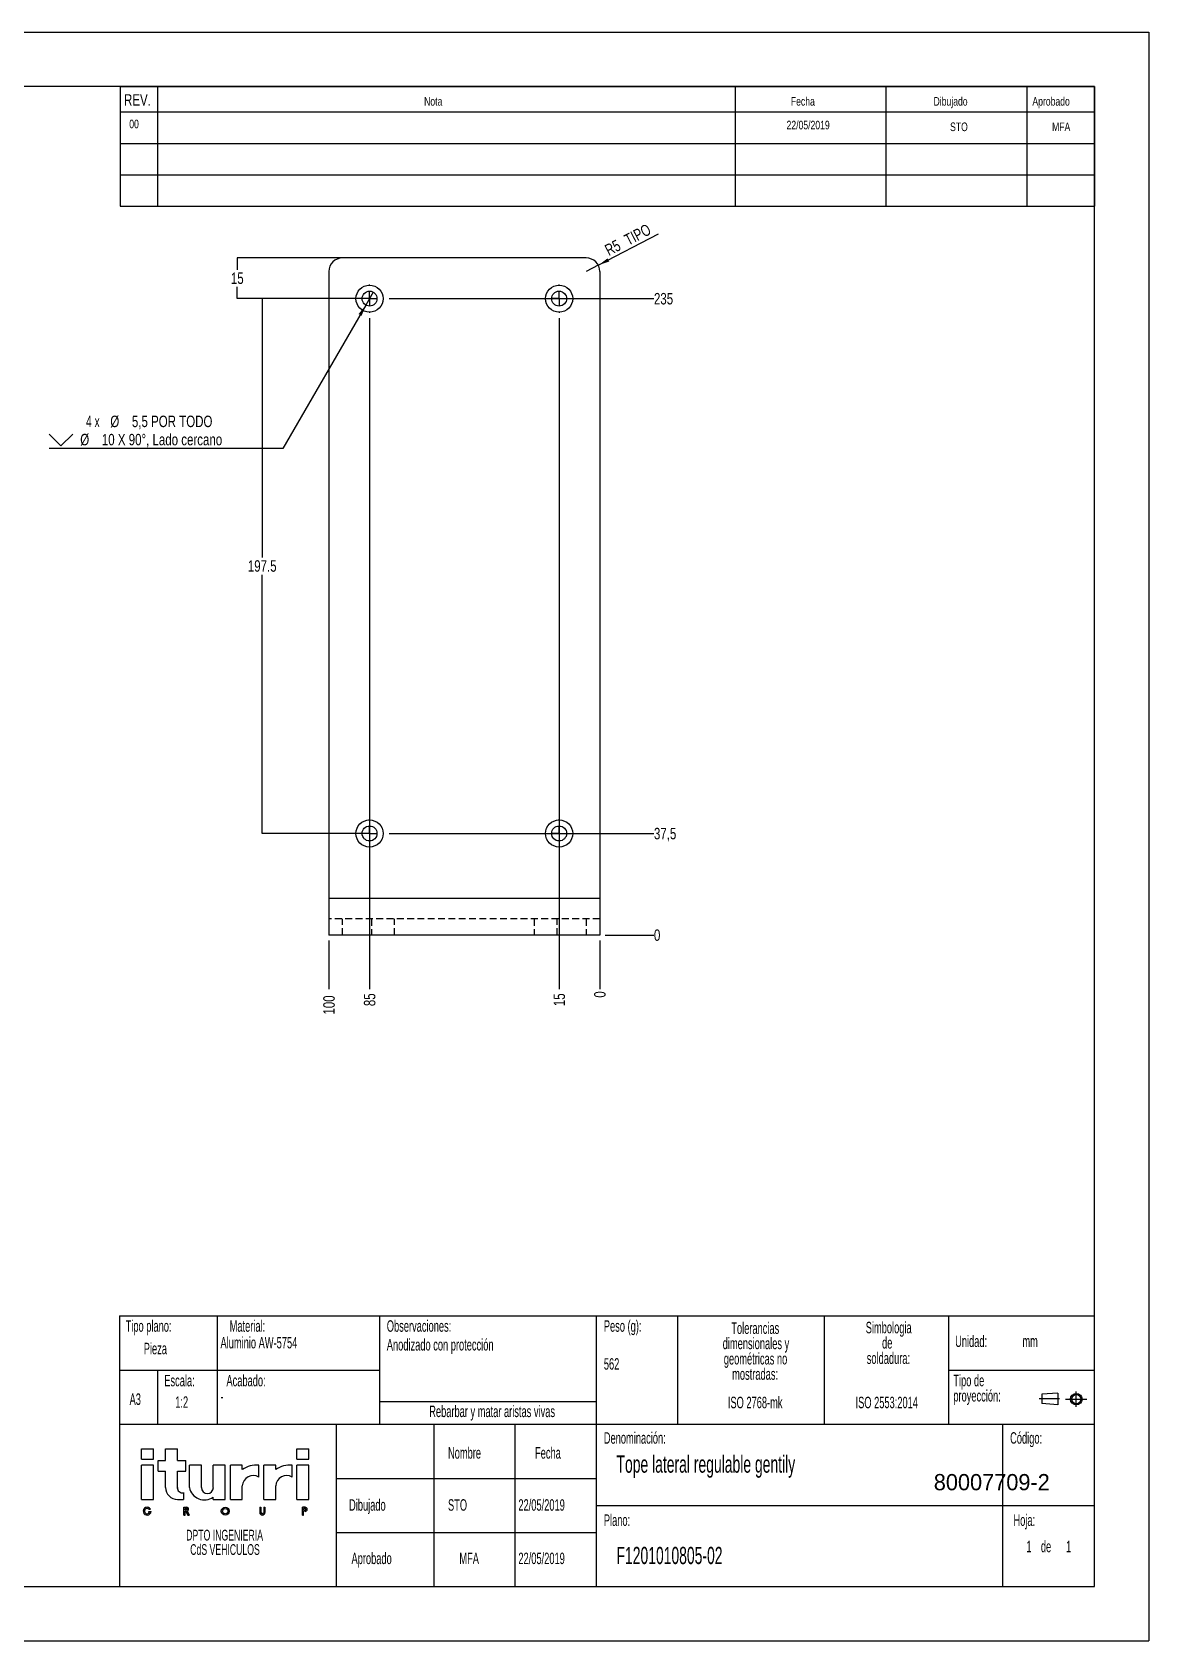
# Model space of a CAD drawing. Extents: x 0 to 975, y 0 to 530.
# Drawn here: x 213.9 to 420, y 0 to 297 of the extents above; entities that cross this region are included whole.
import ezdxf

# ---------------------------------------------------------------- set-up
doc = ezdxf.new("R2010")
doc.units = 0
doc.header["$PDSIZE"] = -1
for name, pattern in [('SLD-CENTRADA-TRAZOS-LARGOS', [19.05, 15.24, -1.27, 1.27, -1.27]), ('SLD-CONTINUA', [0]), ('SLD-DISCONTINUA', [1.905, 1.27, -0.635])]:
    doc.linetypes.add(name, pattern=pattern)
doc.layers.get('0').update_dxf_attribs({"linetype": 'CONTINUOUS'})
doc.layers.get('Defpoints').update_dxf_attribs({"linetype": 'CONTINUOUS'})
doc.layers.add('FORMATO', color=7, linetype='SLD-CONTINUA')
doc.layers.add('SLD-0', color=179, linetype='SLD-CONTINUA')
doc.styles.add('SLDTEXTSTYLE0', font='TXT', dxfattribs={"width": 0.605})
doc.styles.add('SLDTEXTSTYLE1', font='TXT', dxfattribs={"width": 0.75})
doc.styles.add('SLDTEXTSTYLE2', font='TXT', dxfattribs={"width": 0.666667})
doc.dimstyles.new('SLDDIMSTYLE0', dxfattribs={"dimtxt": 2.116667, "dimasz": 2.116667, "dimexe": 0, "dimexo": 0.0625, "dimgap": 0.529167, "dimtad": 0, "dimtih": 1, "dimtoh": 1, "dimdec": 0, "dimlfac": 2, "dimrnd": 1e-09, "dimdsep": 46, "dimtxsty": 'SLDTEXTSTYLE1', "dimblk1": 'NONE', "dimblk2": 'NONE', "dimsah": 1, "dimcen": 0.09, "dimadec": 0, "dimazin": 0, "dimtfac": 1, "dimtdec": 0, "dimtofl": 0, "dimtmove": 0, "dimatfit": 3, "dimldrblk": 'NONE', "dimfxl": 0, "dimtolj": 1, "dimtzin": 12, "dimarcsym": 0})
doc.dimstyles.new('SLDDIMSTYLE1', dxfattribs={"dimtxt": 2.116667, "dimasz": 2.116667, "dimexe": 0, "dimexo": 0.0625, "dimgap": 0.529167, "dimtad": 0, "dimtih": 1, "dimtoh": 1, "dimdec": 1, "dimlfac": 2, "dimrnd": 1e-09, "dimzin": 12, "dimdsep": 46, "dimtxsty": 'SLDTEXTSTYLE1', "dimblk1": 'NONE', "dimblk2": 'NONE', "dimsah": 1, "dimcen": 0.09, "dimadec": 0, "dimazin": 0, "dimtfac": 1, "dimtdec": 1, "dimtofl": 0, "dimtmove": 0, "dimatfit": 3, "dimldrblk": 'NONE', "dimfxl": 0, "dimtolj": 1, "dimtzin": 12, "dimarcsym": 0})
doc.dimstyles.new('SLDDIMSTYLE3', dxfattribs={"dimtxt": 2.116667, "dimasz": 2.116667, "dimexe": 0, "dimexo": 0.0625, "dimgap": 0.529167, "dimtad": 0, "dimtih": 1, "dimtoh": 1, "dimdec": 1, "dimlfac": 2, "dimrnd": 1e-09, "dimzin": 12, "dimdsep": 46, "dimtxsty": 'SLDTEXTSTYLE1', "dimblk1": 'NONE', "dimsah": 1, "dimcen": 0, "dimadec": 0, "dimazin": 0, "dimtfac": 1, "dimtdec": 1, "dimtmove": 0, "dimatfit": 3, "dimldrblk": 'NONE', "dimfxl": 0, "dimtolj": 1, "dimtzin": 12, "dimarcsym": 0})
doc.dimstyles.new('SLDDIMSTYLE4', dxfattribs={"dimtxt": 2.116667, "dimasz": 2.116667, "dimexe": 0, "dimexo": 0.0625, "dimgap": 0.529167, "dimtad": 1, "dimdec": 1, "dimlfac": 2, "dimrnd": 1e-09, "dimzin": 12, "dimdsep": 46, "dimtxsty": 'SLDTEXTSTYLE1', "dimsah": 1, "dimcen": 0, "dimadec": 0, "dimazin": 0, "dimtfac": 1, "dimtdec": 1, "dimtofl": 0, "dimtmove": 0, "dimatfit": 3, "dimfxl": 0, "dimtolj": 1, "dimtzin": 12, "dimarcsym": 0})

# ---------------------------------------------------------------- blocks, each defined once
blk = doc.blocks.new('BLOQUE3')
at = {"color": 7, "linetype": 'SLD-CENTRADA-TRAZOS-LARGOS'}
for p, q in [((400.52, 128.85), (400.52, 131.19)), ((397.92, 130.06), (394.8, 130.06)), ((398.88, 130.02), (402.16, 130.02))]:
    blk.add_line(p, q, dxfattribs=at)
at = {"color": 7, "linetype": 'SLD-CONTINUA'}
for p, q in [((397.68, 130.95), (395.23, 130.77)), ((395.23, 130.77), (395.23, 129.34)), ((397.68, 129.16), (395.23, 129.34)), ((397.68, 130.95), (397.68, 129.16))]:
    blk.add_line(p, q, dxfattribs=at)
for radius in [0.892, 0.713]:
    blk.add_circle((400.52, 130.02), radius, dxfattribs=at)
blk = doc.blocks.new('SW_NOTE_0')
at = {"color": 0, "linetype": 'Continuous', "char_height": 1.3229, "attachment_point": 2, "style": 'SLDTEXTSTYLE0'}
for s, insert in [('DPTO INGENIERIA', (7.83, 1.71)), ('CdS VEHICULOS', (7.88, -0.06))]:
    blk.add_mtext(s, dxfattribs=dict(at, insert=insert))
blk = doc.blocks.new('BLOQUE1')
at = {"layer": 'SLD-0'}
for p, q in [((0, 13.93), (1.47, 13.93)), ((0, 12.64), (0, 13.93)), ((1.47, 12.64), (1.47, 13.93)), ((2.94, 12.46), (2.94, 13.93)), ((2.94, 13.93), (4.41, 13.93)), ((4.41, 12.46), (4.41, 13.93)), ((19.1, 13.93), (20.57, 13.93)), ((19.1, 12.64), (19.1, 13.93)), ((20.57, 12.64), (20.57, 13.93)), ((0, 12.64), (1.47, 12.64)), ((0, 7.68), (0, 11.91)), ((1.47, 11.91), (0, 11.91)), ((1.47, 7.68), (1.47, 11.91)), ((2.02, 12.46), (2.94, 12.46)), ((2.02, 11.17), (2.02, 12.46)), ((4.41, 12.46), (5.45, 12.46)), ((5.45, 11.17), (5.45, 12.46)), ((5.88, 9.15), (5.88, 11.91)), ((7.35, 11.91), (5.88, 11.91)), ((7.35, 9.15), (7.35, 11.91)), ((10.29, 11.91), (8.82, 11.91)), ((8.82, 9.15), (8.82, 11.91)), ((10.29, 7.68), (10.29, 11.91)), ((10.92, 7.68), (10.92, 11.91)), ((12.39, 11.91), (10.92, 11.91)), ((12.39, 11.35), (12.39, 11.91)), ((14.41, 10.44), (14.41, 11.91)), ((15.04, 7.68), (15.04, 11.91)), ((16.51, 11.91), (15.04, 11.91)), ((16.51, 11.35), (16.51, 11.91)), ((18.53, 10.44), (18.53, 11.91)), ((19.1, 12.64), (20.57, 12.64)), ((19.1, 7.68), (19.1, 11.91)), ((20.57, 11.91), (19.1, 11.91)), ((20.57, 7.68), (20.57, 11.91)), ((2.02, 11.17), (2.94, 11.17)), ((2.94, 9.15), (2.94, 11.17)), ((4.41, 11.17), (5.45, 11.17)), ((4.41, 9.03), (4.41, 11.17)), ((8.82, 7.68), (8.82, 7.95)), ((12.39, 7.68), (12.39, 9.36)), ((16.51, 7.68), (16.51, 9.36)), ((0.88, 6.21), (1.16, 6.21)), ((0.88, 6.06), (0.88, 6.21)), ((0.88, 6.06), (0.96, 6.06)), ((0.9, 6.49), (1.1, 6.49)), ((5.19, 5.76), (5.19, 6.72)), ((5.19, 6.72), (5.55, 6.72)), ((5.35, 6.41), (5.35, 6.57)), ((5.35, 6.57), (5.55, 6.57)), ((5.35, 6.41), (5.55, 6.41)), ((5.35, 6.26), (5.41, 6.26)), ((5.35, 5.76), (5.35, 6.26)), ((5.41, 6.26), (5.69, 5.76)), ((5.59, 6.26), (5.87, 5.76)), ((14.53, 6.72), (14.53, 6.08)), ((14.53, 6.72), (14.68, 6.72)), ((14.68, 6.72), (14.68, 6.08)), ((15.02, 6.72), (15.02, 6.08)), ((15.02, 6.72), (15.17, 6.72)), ((15.17, 6.72), (15.17, 6.08)), ((20.12, 6.72), (19.78, 6.72)), ((19.78, 5.76), (19.78, 6.72)), ((19.78, 5.76), (19.78, 6.72)), ((19.94, 6.37), (19.94, 6.57)), ((20.12, 6.57), (19.94, 6.57)), ((20.12, 6.37), (19.94, 6.37)), ((20.12, 6.22), (19.94, 6.22)), ((19.94, 5.76), (19.94, 6.22)), ((5.19, 5.76), (5.35, 5.76)), ((5.69, 5.76), (5.87, 5.76)), ((19.78, 5.76), (19.94, 5.76))]:
    blk.add_line(p, q, dxfattribs=at)
at = {"layer": 'SLD-0', "linetype": 'SLD-CONTINUA'}
for p, q in [((5.15, 8.52), (5.15, 7.68)), ((0, 7.68), (1.47, 7.68)), ((4.41, 7.68), (5.15, 7.68)), ((8.82, 7.68), (10.29, 7.68)), ((10.92, 7.68), (12.39, 7.68)), ((15.04, 7.68), (16.51, 7.68)), ((19.1, 7.68), (20.57, 7.68))]:
    blk.add_line(p, q, dxfattribs=at)
at = {"layer": 'SLD-0'}
for radius in [0.482, 0.328]:
    blk.add_circle((10.29, 6.24), radius, dxfattribs=at)
at = {"layer": 'SLD-0', "linetype": 'SLD-CONTINUA'}
for centre, radius, start, end in [((14.17, 8.86), 3.06, 85.3992, 125.479), ((18.29, 8.86), 3.06, 85.3992, 125.479), ((13.73, 9.29), 1.34, 59.3496, 176.82), ((17.85, 9.29), 1.34, 59.3496, 176.82)]:
    blk.add_arc(centre, radius, start, end, dxfattribs=at)
at = {"layer": 'SLD-0'}
for centre, radius, start, end in [((4.41, 9.15), 1.47, 180, 270), ((5, 9.09), 0.593, 174.1878, 284.1512), ((7.74, 9.52), 1.9, 191.0739, 304.4906), ((8.09, 9.15), 0.735, 180, 0), ((0.68, 6.24), 0.482, 30.8678, 356.7364), ((0.68, 6.24), 0.328, 48.9815, 326.3369), ((5.55, 6.49), 0.233, 278.4773, 90), ((5.55, 6.49), 0.0787, 270, 90), ((14.85, 6.08), 0.322, 180, 0), ((14.85, 6.08), 0.167, 180, 0), ((20.12, 6.47), 0.253, 270, 90), ((20.12, 6.47), 0.0982, 270, 90)]:
    blk.add_arc(centre, radius, start, end, dxfattribs=at)
at = {"color": 7, "linetype": 'Continuous'}
blk.add_blockref('SW_NOTE_0', (2.38, 2.24), dxfattribs=at)
blk = doc.blocks.new('SW_NOTE_1')
at = {"layer": 'SLD-0', "color": 0, "attachment_point": 2, "style": 'SLDTEXTSTYLE0'}
for s, insert, char_height in [('dimensionales y', (7.54, -0.09), 2.1167), ('Tolerancias', (7.41, 2.73), 2.1167), ('geométricas no', (7.46, -2.92), 2.1167), ('mostradas:', (7.38, -5.74), 2.117)]:
    blk.add_mtext(s, dxfattribs=dict(at, insert=insert, char_height=char_height))
blk = doc.blocks.new('SW_NOTE_2')
at = {"layer": 'SLD-0', "color": 0, "attachment_point": 1, "style": 'SLDTEXTSTYLE0'}
for s, insert, char_height in [('Tipo de', (0, 2.73), 2.117), ('proyección:', (0, -0.09), 2.1167)]:
    blk.add_mtext(s, dxfattribs=dict(at, insert=insert, char_height=char_height))
blk = doc.blocks.new('SW_NOTE_3')
at = {"layer": 'SLD-0', "color": 0, "char_height": 2.117, "attachment_point": 2, "style": 'SLDTEXTSTYLE0'}
for s, insert in [('Simbologia', (7.11, 2.73)), ('de', (6.84, -0.09)), ('soldadura:', (7.06, -2.92))]:
    blk.add_mtext(s, dxfattribs=dict(at, insert=insert))
blk = doc.blocks.new('SW_NOTE_5')
at = {"layer": 'SLD-0', "color": 0, "attachment_point": 2, "style": 'SLDTEXTSTYLE0'}
for s, insert, char_height in [('dimensionales y', (7.54, -0.09), 2.1167), ('Tolerancias', (7.41, 2.73), 2.1167), ('geométricas no', (7.46, -2.92), 2.1167), ('mostradas:', (7.38, -5.74), 2.117)]:
    blk.add_mtext(s, dxfattribs=dict(at, insert=insert, char_height=char_height))
blk = doc.blocks.new('SW_NOTE_6')
at = {"layer": 'SLD-0', "color": 0, "attachment_point": 1, "style": 'SLDTEXTSTYLE0'}
for s, insert, char_height in [('Tipo de', (0, 2.73), 2.117), ('proyección:', (0, -0.09), 2.1167)]:
    blk.add_mtext(s, dxfattribs=dict(at, insert=insert, char_height=char_height))
blk = doc.blocks.new('SW_NOTE_7')
at = {"layer": 'SLD-0', "color": 0, "char_height": 2.117, "attachment_point": 2, "style": 'SLDTEXTSTYLE0'}
for s, insert in [('Simbologia', (7.11, 2.73)), ('de', (6.84, -0.09)), ('soldadura:', (7.06, -2.92))]:
    blk.add_mtext(s, dxfattribs=dict(at, insert=insert))
blk = doc.blocks.new('_D_4')
at = {"layer": 'FORMATO', "color": 7}
blk.add_line((319.65, 130.31), (328.65, 130.31), dxfattribs=at)
at = {"layer": 'FORMATO', "color": 7, "insert": (328.65, 131.35), "char_height": 2.12, "attachment_point": 1, "style": 'SLDTEXTSTYLE1'}
blk.add_mtext('0', dxfattribs=at)
blk = doc.blocks.new('_NONE')
blk = doc.blocks.new('_D_5')
at = {"layer": 'FORMATO', "color": 7}
blk.add_line((279.78, 149.06), (328.65, 149.06), dxfattribs=at)
at = {"layer": 'FORMATO', "color": 7, "insert": (328.65, 150.1), "char_height": 2.117, "attachment_point": 1, "style": 'SLDTEXTSTYLE1'}
blk.add_mtext('37,5', dxfattribs=at)
blk = doc.blocks.new('_D_6')
at = {"layer": 'FORMATO', "color": 7}
blk.add_line((279.78, 247.81), (328.65, 247.81), dxfattribs=at)
at = {"layer": 'FORMATO', "color": 7, "insert": (328.65, 248.85), "char_height": 2.117, "attachment_point": 1, "style": 'SLDTEXTSTYLE1'}
blk.add_mtext('235', dxfattribs=at)
blk = doc.blocks.new('_D_7')
at = {"layer": 'FORMATO', "color": 7}
blk.add_line((318.65, 129.31), (318.65, 120.31), dxfattribs=at)
at = {"layer": 'FORMATO', "color": 7, "insert": (317.61, 118.74), "char_height": 2.12, "attachment_point": 1, "rotation": 90, "style": 'SLDTEXTSTYLE1'}
blk.add_mtext('0', dxfattribs=at)
blk = doc.blocks.new('_D_8')
at = {"layer": 'FORMATO', "color": 7}
blk.add_line((311.15, 244.18), (311.15, 120.31), dxfattribs=at)
at = {"layer": 'FORMATO', "color": 7, "insert": (310.11, 117.18), "char_height": 2.117, "attachment_point": 1, "rotation": 90, "style": 'SLDTEXTSTYLE1'}
blk.add_mtext('15', dxfattribs=at)
blk = doc.blocks.new('_D_9')
at = {"layer": 'FORMATO', "color": 7}
blk.add_line((276.15, 244.18), (276.15, 120.31), dxfattribs=at)
at = {"layer": 'FORMATO', "color": 7, "insert": (275.11, 117.18), "char_height": 2.117, "attachment_point": 1, "rotation": 90, "style": 'SLDTEXTSTYLE1'}
blk.add_mtext('85', dxfattribs=at)
blk = doc.blocks.new('_D_10')
at = {"layer": 'FORMATO', "color": 7}
blk.add_line((268.65, 129.31), (268.65, 120.31), dxfattribs=at)
at = {"layer": 'FORMATO', "color": 7, "insert": (267.61, 115.62), "char_height": 2.117, "attachment_point": 1, "rotation": 90, "style": 'SLDTEXTSTYLE1'}
blk.add_mtext('100', dxfattribs=at)
blk = doc.blocks.new('SW_SYMBOL_HOLE_SINK')
at = {"layer": 'FORMATO', "color": 0}
for p, q in [((0, 875), (800, 75)), ((800, 75), (1600, 875))]:
    blk.add_line(p, q, dxfattribs=at)
blk = doc.blocks.new('_D_11')
at = {"layer": 'FORMATO'}
for p, q in [((275.46, 246.62), (260.16, 220.11)), ((276.84, 249), (275.46, 246.62)), ((260.16, 220.11), (217.03, 220.11))]:
    blk.add_line(p, q, dxfattribs=at)
blk.add_solid([(275.46, 246.62), (274.12, 244.95), (274.69, 244.62)], dxfattribs=at)
at = {"layer": 'FORMATO', "xscale": 0.0027037109375, "yscale": 0.0027037109375, "zscale": 0.0027037109375}
blk.add_blockref('SW_SYMBOL_HOLE_SINK', (217.03, 220.41), dxfattribs=at)
at = {"layer": 'FORMATO', "attachment_point": 1}
for s, insert, char_height, style in [('4 x', (223.82, 226.2), 2.117, 'SLDTEXTSTYLE2'), ('%%c', (228.3, 226.2), 2.117, 'SLDTEXTSTYLE1'), ('5,5 POR TODO', (232.29, 226.2), 2.1167, 'SLDTEXTSTYLE1'), ('%%c', (222.75, 222.84), 2.117, 'SLDTEXTSTYLE1'), ('10 X 90°, Lado cercano', (226.74, 222.84), 2.1167, 'SLDTEXTSTYLE1')]:
    blk.add_mtext(s, dxfattribs=dict(at, insert=insert, char_height=char_height, style=style))
blk = doc.blocks.new('_D_12')
at = {"layer": 'FORMATO', "color": 7}
for q in [(329.48, 259.78), (316.15, 252.81)]:
    blk.add_line((318.37, 253.97), q, dxfattribs=at)
blk.add_solid([(318.37, 253.97), (320.39, 254.66), (320.09, 255.24)], dxfattribs=at)
at = {"layer": 'FORMATO', "color": 7, "char_height": 2.117, "attachment_point": 1, "rotation": 27.6098, "style": 'SLDTEXTSTYLE1'}
for s, insert in [('TIPO', (322.95, 259.42)), ('R5', (319.35, 257.53))]:
    blk.add_mtext(s, dxfattribs=dict(at, insert=insert))
blk = doc.blocks.new('SW_CENTERMARKSYMBOL_0')
at = {"layer": 'FORMATO', "color": 0}
for p, q in [((-2.5, 0), (-2.625, 0)), ((0, 0), (-1.25, 0)), ((0, 2.5), (0, 2.625)), ((0, 0), (0, 1.25)), ((0, 0), (0, -1.25)), ((0, 0), (1.25, 0)), ((2.5, 0), (2.625, 0)), ((0, -2.5), (0, -2.625))]:
    blk.add_line(p, q, dxfattribs=at)
blk = doc.blocks.new('SW_CENTERMARKSYMBOL_1')
at = {"layer": 'FORMATO', "color": 0}
for p, q in [((-2.5, 0), (-2.625, 0)), ((0, 0), (-1.25, 0)), ((0, 2.5), (0, 2.625)), ((0, 0), (0, 1.25)), ((0, 0), (0, -1.25)), ((0, 0), (1.25, 0)), ((2.5, 0), (2.625, 0)), ((0, -2.5), (0, -2.625))]:
    blk.add_line(p, q, dxfattribs=at)
blk = doc.blocks.new('SW_CENTERMARKSYMBOL_2')
at = {"layer": 'FORMATO', "color": 0}
for p, q in [((-2.5, 0), (-2.625, 0)), ((0, 0), (-1.25, 0)), ((0, 2.5), (0, 2.625)), ((0, 0), (0, 1.25)), ((0, 0), (0, -1.25)), ((0, 0), (1.25, 0)), ((2.5, 0), (2.625, 0)), ((0, -2.5), (0, -2.625))]:
    blk.add_line(p, q, dxfattribs=at)
blk = doc.blocks.new('SW_CENTERMARKSYMBOL_3')
at = {"layer": 'FORMATO', "color": 0}
for p, q in [((-2.5, 0), (-2.625, 0)), ((0, 0), (-1.25, 0)), ((0, 2.5), (0, 2.625)), ((0, 0), (0, 1.25)), ((0, 0), (0, -1.25)), ((0, 0), (1.25, 0)), ((2.5, 0), (2.625, 0)), ((0, -2.5), (0, -2.625))]:
    blk.add_line(p, q, dxfattribs=at)
blk = doc.blocks.new('*D43')
at = {"layer": 'Defpoints', "color": 0}
for p in [(251.74, 255.31), (276.15, 255.31), (276.15, 247.81)]:
    blk.add_point(p, dxfattribs=at)
at = {"layer": 'FORMATO', "color": 0, "lineweight": -2}
for p, q in [((276.09, 255.31), (251.74, 255.31)), ((251.74, 255.31), (251.74, 253.14)), ((251.74, 247.81), (251.74, 249.97)), ((276.09, 247.81), (251.74, 247.81))]:
    blk.add_line(p, q, dxfattribs=at)
at = {"layer": 'FORMATO', "color": 0, "insert": (251.74, 251.56), "char_height": 2.117, "attachment_point": 5, "style": 'SLDTEXTSTYLE1'}
blk.add_mtext('\\A1;15', dxfattribs=at)
blk = doc.blocks.new('*D44')
at = {"layer": 'Defpoints', "color": 0}
for p in [(276.15, 247.81), (256.34, 149.06), (276.15, 149.06)]:
    blk.add_point(p, dxfattribs=at)
at = {"layer": 'FORMATO', "color": 0, "lineweight": -2}
for p, q in [((276.09, 247.81), (256.34, 247.81)), ((256.34, 247.81), (256.34, 200.02)), ((256.34, 149.06), (256.34, 196.84)), ((276.09, 149.06), (256.34, 149.06))]:
    blk.add_line(p, q, dxfattribs=at)
at = {"layer": 'FORMATO', "color": 0, "insert": (256.34, 198.43), "char_height": 2.117, "attachment_point": 5, "style": 'SLDTEXTSTYLE1'}
blk.add_mtext('\\A1;197.5', dxfattribs=at)

msp = doc.modelspace()

# ---------------------------------------------------------------- linework, layer by layer
at = {"color": 7, "linetype": 'SLD-CONTINUA'}
for p, q in [((0, 297), (420, 297)), ((420, 297), (420, 0)), ((410, 287), (20, 287)), ((410, 10), (410, 287)), ((268.652, 252.807), (268.652, 137.057)), ((316.152, 255.307), (271.152, 255.307)), ((318.652, 252.807), (318.652, 137.057)), ((318.652, 137.057), (268.652, 137.057)), ((268.652, 137.057), (268.652, 130.307)), ((318.652, 137.057), (318.652, 130.307)), ((318.652, 130.307), (268.652, 130.307)), ((230, 60), (410, 60)), ((230, 60), (230, 10)), ((20, 10), (410, 10)), ((7.531, 0), (420, 0))]:
    msp.add_line(p, q, dxfattribs=at)
at = {"color": 7, "linetype": 'SLD-DISCONTINUA'}
for p, q in [((318.652, 137.057), (268.652, 137.057)), ((318.652, 133.307), (268.652, 133.307)), ((271.152, 130.307), (271.152, 133.307)), ((276.527, 133.307), (276.527, 130.307)), ((280.777, 130.307), (280.777, 133.307)), ((306.527, 133.307), (306.527, 130.307)), ((310.777, 130.307), (310.777, 133.307)), ((316.152, 133.307), (316.152, 130.307))]:
    msp.add_line(p, q, dxfattribs=at)
at = {"color": 7, "linetype": 'SLD-CONTINUA'}
for centre, radius in [((276.152, 247.807), 2.5), ((311.152, 247.807), 2.5), ((276.152, 247.807), 1.375), ((311.152, 247.807), 1.375), ((276.152, 149.057), 2.5), ((311.152, 149.057), 2.5), ((276.152, 149.057), 1.375), ((311.152, 149.057), 1.375)]:
    msp.add_circle(centre, radius, dxfattribs=at)
for centre, start, end in [((271.152, 252.807), 90, 180), ((316.152, 252.807), 0, 90)]:
    msp.add_arc(centre, 2.5, start, end, dxfattribs=at)
at = {"layer": 'FORMATO'}
for p, q in [((230.091, 287), (410, 287)), ((230.091, 287), (230.091, 264.866)), ((237.034, 287), (237.034, 264.866)), ((343.657, 287), (343.657, 264.866)), ((371.462, 287), (371.462, 264.866)), ((397.513, 287), (397.513, 264.866)), ((410, 287), (410, 264.866)), ((230.091, 282.266), (410, 282.266)), ((230.091, 276.466), (410, 276.466)), ((230.091, 270.666), (410, 270.666)), ((230.091, 264.866), (410, 264.866))]:
    msp.add_line(p, q, dxfattribs=at)
at = {"layer": 'SLD-0'}
for p, q in [((248, 60), (248, 40)), ((278, 60), (278, 40)), ((318, 60), (318, 40)), ((333, 60), (333, 40)), ((360.082, 60), (360.082, 40)), ((383, 60), (383, 40)), ((230, 50), (248, 50)), ((237, 50), (237, 40)), ((248, 50), (278, 50)), ((383, 50), (410, 50)), ((278, 44.158), (318, 44.158)), ((230, 40), (410, 40)), ((270, 40), (270, 10)), ((288, 40), (288, 10)), ((303, 40), (303, 10)), ((318, 40), (318, 10)), ((393, 40), (393, 10)), ((270, 30), (318, 30)), ((318, 25), (393, 25)), ((393, 25), (410, 25)), ((270, 20), (318, 20))]:
    msp.add_line(p, q, dxfattribs=at)

# ---------------------------------------------------------------- block references
at = {"color": 7, "linetype": 'Continuous'}
for name, p, xscale, yscale, zscale in [('BLOQUE3', (-74.011, -111.408), 1.2, 1.2, 1.2), ('BLOQUE3', (-74.011, -111.408), 1.2, 1.2, 1.2), ('BLOQUE1', (234.082, 14.581), 1.5, 1.5, 1.5), ('BLOQUE1', (234.082, 14.581), 1.5, 1.5, 1.5)]:
    msp.add_blockref(name, p, dxfattribs=dict(at, xscale=xscale, yscale=yscale, zscale=zscale))
at = {"layer": 'FORMATO', "color": 7}
for name, p in [('SW_CENTERMARKSYMBOL_0', (276.152, 247.807)), ('SW_CENTERMARKSYMBOL_1', (311.152, 247.807)), ('SW_CENTERMARKSYMBOL_2', (276.152, 149.057)), ('SW_CENTERMARKSYMBOL_3', (311.152, 149.057))]:
    msp.add_blockref(name, p, dxfattribs=at)
at = {"layer": 'SLD-0'}
for name, p in [('SW_NOTE_1', (339.945, 56.056)), ('SW_NOTE_5', (339.945, 56.056)), ('SW_NOTE_3', (364.873, 56.166)), ('SW_NOTE_7', (364.873, 56.166)), ('SW_NOTE_2', (383.914, 46.391)), ('SW_NOTE_6', (383.914, 46.391))]:
    msp.add_blockref(name, p, dxfattribs=at)

# ---------------------------------------------------------------- texts
at = {"insert": (380.304, 30.794), "char_height": 3, "attachment_point": 1}
msp.add_mtext_dynamic_manual_height_columns('80007709-2', width=31.8492, gutter_width=175, heights=[0], dxfattribs=at)
at = {"layer": 'FORMATO', "style": 'SLDTEXTSTYLE1'}
for s, insert, char_height, attachment_point in [('REV.', (230.836, 285.552), 2.1167, 1), ('Nota', (286.224, 285.026), 1.5875, 1), ('Fecha', (353.926, 285.026), 1.5875, 1), ('Dibujado', (380.261, 285.026), 1.5875, 1), ('Aprobado', (398.51, 285.026), 1.5875, 1), ('00', (232.685, 280.842), 1.5875, 2), ('22/05/2019', (357.114, 280.647), 1.5875, 2), ('STO', (384.949, 280.321), 1.5875, 2), ('MFA', (403.824, 280.321), 1.5875, 2)]:
    msp.add_mtext(s, dxfattribs=dict(at, insert=insert, char_height=char_height, attachment_point=attachment_point))
at = {"layer": 'SLD-0', "style": 'SLDTEXTSTYLE0'}
for s, insert, char_height, attachment_point in [('Tipo plano:', (231.129, 59.181), 2.11667, 1), ('Tipo plano:', (231.129, 59.181), 2.11667, 1), ('Material:', (250.33, 59.181), 2.1167, 1), ('Material:', (250.33, 59.181), 2.1167, 1), ('Observaciones:', (279.339, 59.181), 2.11667, 1), ('Observaciones:', (279.339, 59.181), 2.11667, 1), ('Peso (g):', (319.403, 59.181), 2.1167, 1), ('Peso (g):', (319.403, 59.181), 2.1167, 1), ('Unidad:', (384.246, 56.371), 2.1167, 1), ('Unidad:', (384.246, 56.371), 2.1167, 1), ('Pieza', (234.473, 55.019), 2.1167, 1), ('Pieza', (234.473, 55.019), 2.1167, 1), ('Aluminio AW-5754', (248.635, 56.106), 2.11667, 1), ('Aluminio AW-5754', (248.635, 56.106), 2.11667, 1), ('Anodizado con protección', (279.339, 55.718), 2.11667, 1), ('Anodizado con protección', (279.339, 55.718), 2.11667, 1), ('mm', (396.662, 56.371), 2.1167, 1), ('mm', (396.662, 56.371), 2.1167, 1), ('562', (319.403, 52.181), 2.1167, 1), ('562', (319.403, 52.181), 2.1167, 1), ('Escala:', (238.263, 49.101), 2.1167, 1), ('Escala:', (238.263, 49.101), 2.1167, 1), ('Acabado:', (249.738, 49.101), 2.1167, 1), ('Acabado:', (249.738, 49.101), 2.1167, 1), ('A3', (231.859, 45.674), 2.1167, 1), ('A3', (231.859, 45.674), 2.1167, 1), ('1:2', (240.29, 45.135), 2.1167, 1), ('1:2', (240.29, 45.135), 2.1167, 1), ('-', (248.635, 46.176), 2.117, 1), ('-', (248.635, 46.176), 2.117, 1), ('ISO 2768-mk', (347.337, 45.06), 2.11667, 2), ('ISO 2768-mk', (347.337, 45.06), 2.11667, 2), ('ISO 2553:2014', (371.625, 45.06), 2.11667, 2), ('ISO 2553:2014', (371.625, 45.06), 2.11667, 2), ('Rebarbar y matar aristas vivas', (298.785, 43.424), 2.11667, 2), ('Rebarbar y matar aristas vivas', (298.785, 43.424), 2.11667, 2), ('Denominación:', (319.403, 38.514), 2.11667, 1), ('Denominación:', (319.403, 38.514), 2.11667, 1), ('Código:', (394.398, 38.514), 2.1167, 1), ('Código:', (394.398, 38.514), 2.1167, 1), ('Nombre', (290.638, 35.755), 2.1167, 1), ('Nombre', (290.638, 35.755), 2.1167, 1), ('Fecha', (306.708, 35.755), 2.1167, 1), ('Fecha', (306.708, 35.755), 2.1167, 1), ('Tope lateral regulable gentily', (321.739, 34.217), 3.175, 1), ('Tope lateral regulable gentily', (321.739, 34.217), 3.175, 1), ('Dibujado', (272.373, 26.14), 2.1167, 1), ('Dibujado', (272.373, 26.14), 2.1167, 1), ('STO', (290.638, 26.14), 2.1167, 1), ('22/05/2019', (303.629, 26.14), 2.1167, 1), ('Plano:', (319.403, 23.338), 2.1167, 1), ('Plano:', (319.403, 23.338), 2.1167, 1), ('Hoja:', (395.014, 23.338), 2.1167, 1), ('Hoja:', (395.014, 23.338), 2.1167, 1), ('1', (397.413, 18.475), 2.117, 1), ('1', (397.413, 18.475), 2.117, 1), ('1', (397.413, 18.475), 2.117, 1), ('1', (397.413, 18.475), 2.117, 1), ('de', (400.078, 18.475), 2.1167, 1), ('de', (400.078, 18.475), 2.1167, 1), ('de', (400.078, 18.475), 2.1167, 1), ('de', (400.078, 18.475), 2.1167, 1), ('1', (404.731, 18.475), 2.117, 1), ('1', (404.731, 18.475), 2.117, 1), ('1', (404.731, 18.475), 2.117, 1), ('1', (404.731, 18.475), 2.117, 1), ('Aprobado', (272.825, 16.282), 2.1167, 1), ('Aprobado', (272.825, 16.282), 2.1167, 1), ('MFA', (292.735, 16.282), 2.1167, 1), ('22/05/2019', (303.629, 16.282), 2.1167, 1), ('F1201010805-02', (321.739, 17.347), 3.175, 1), ('F1201010805-02', (321.739, 17.347), 3.175, 1)]:
    msp.add_mtext(s, dxfattribs=dict(at, insert=insert, char_height=char_height, attachment_point=attachment_point))

# ---------------------------------------------------------------- dimensions: what is measured, and where the dimension line sits
at = {"layer": 'FORMATO', "color": 7}
dim = msp.add_radius_dim(center=(316.152, 252.807), mpoint=(318.368, 253.966), text='<> TIPO', dimstyle='SLDDIMSTYLE4', dxfattribs=at)
dim.commit()
dim.dimension.update_dxf_attribs({"geometry": '_D_12', "text_midpoint": (325.161, 257.519), "dimtype": 164})
for base, p2, picture, middle in [((251.741, 255.307), (276.152, 255.307), '*D43', (251.741, 251.557)), ((256.342, 149.057), (276.152, 149.057), '*D44', (256.342, 198.432))]:
    dim = msp.add_linear_dim(base=base, p1=(276.152, 247.807), p2=p2, angle=90, dimstyle='SLDDIMSTYLE1', dxfattribs=at)
    dim.commit()
    dim.dimension.update_dxf_attribs({"geometry": picture, "text_midpoint": middle})
at = {"layer": 'FORMATO'}
dim = msp.add_diameter_dim_2p(p1=(276.84, 248.998), p2=(275.465, 246.616), text='4 x <> POR TODO\\P{\\fGDT;w}%%c 10 X 90°, Lado cercano', dimstyle='SLDDIMSTYLE3', dxfattribs=at)
dim.commit()
dim.dimension.update_dxf_attribs({"geometry": '_D_11', "text_midpoint": (237.805, 223.475), "dimtype": 163})
at = {"layer": 'FORMATO', "color": 7}
for feature_location, offset, dtype, origin, dimstyle, picture, middle in [((278.777, 247.807), (49.875, 0), 0, (318.652, 130.307), 'SLDDIMSTYLE1', '_D_6', (330.998, 247.807)), ((276.152, 245.182), (0, -124.875), 1, (318.652, 130.307), 'SLDDIMSTYLE1', '_D_9', (276.152, 118.743)), ((311.152, 245.182), (0, -124.875), 1, (318.652, 130.307), 'SLDDIMSTYLE1', '_D_8', (311.152, 118.743)), ((278.777, 149.057), (49.875, 0), 0, (318.652, 130.307), 'SLDDIMSTYLE1', '_D_5', (331.388, 149.057)), ((318.652469042, 130.307245851), (10, 0), 0, (318.652469042, 130.307245851), 'SLDDIMSTYLE0', '_D_4', (329.434459804, 130.307245851)), ((268.652, 130.307), (0, -10), 1, (318.652, 130.307), 'SLDDIMSTYLE1', '_D_10', (268.652, 117.961)), ((318.652469042, 130.307245851), (0, -10), 1, (318.652469042, 130.307245851), 'SLDDIMSTYLE0', '_D_7', (318.652469042, 119.525255088))]:
    dim = msp.add_ordinate_dim(feature_location=feature_location, offset=offset, dtype=dtype, origin=origin, dimstyle=dimstyle, dxfattribs=at)
    dim.commit()
    dim.dimension.update_dxf_attribs({"geometry": picture, "text_midpoint": middle})

doc.saveas('drawing.dxf')
